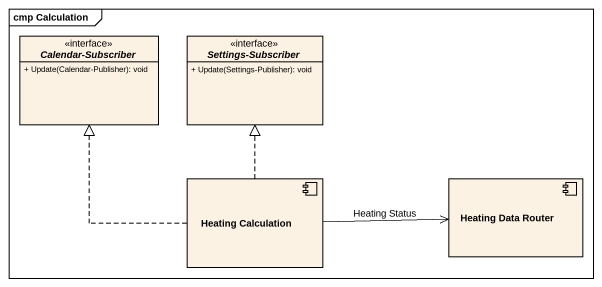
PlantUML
@startuml
mainframe cmp Calculation
allowmixing
hide circle
hide empty members
skinparam classAttributeIconSize 0
interface "Calendar-Subscriber" as Calendar_Subscriber {
  + Update(Calendar-Publisher): void
}
interface "Settings-Subscriber" as Settings_Subscriber {
  + Update(Settings-Publisher): void
}
component "Heating Calculation" as Heating_Calculation
component "Heating Data Router" as Heating_Data_Router
Heating_Calculation .up.|> Calendar_Subscriber
Heating_Calculation .up.|> Settings_Subscriber
Heating_Calculation -right-> Heating_Data_Router : Heating Status
@enduml
